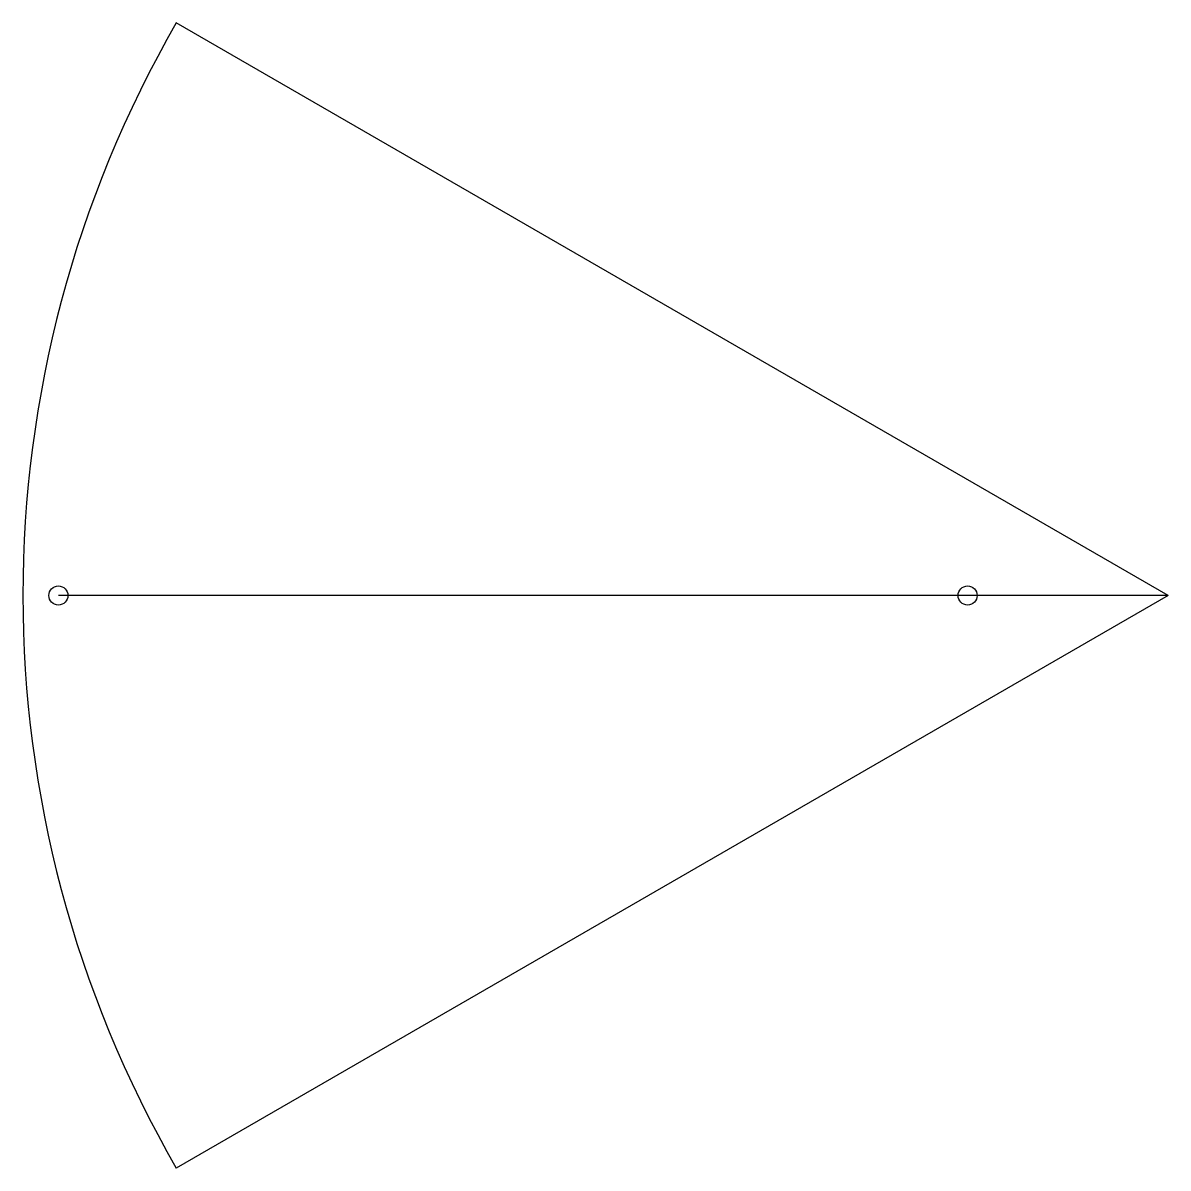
# Model space of a CAD drawing. Header units: millimetres. Extents: x -300 to 0, y -150 to 150.
import ezdxf

# ---------------------------------------------------------------- set-up
doc = ezdxf.new("R2010")
doc.units = ezdxf.units.MM
doc.layers.get('0').update_dxf_attribs({"linetype": 'CONTINUOUS'})

msp = doc.modelspace()

# ---------------------------------------------------------------- linework, layer by layer
for q in [(-259.81, 150), (-290.71, 0), (-259.81, -150)]:
    msp.add_line((0, 0), q)
for centre in [(-290.71, 0), (-52.51, 0)]:
    msp.add_circle(centre, 2.5)
msp.add_arc((0, 0), 300, 150, 210)

doc.saveas('drawing.dxf')
